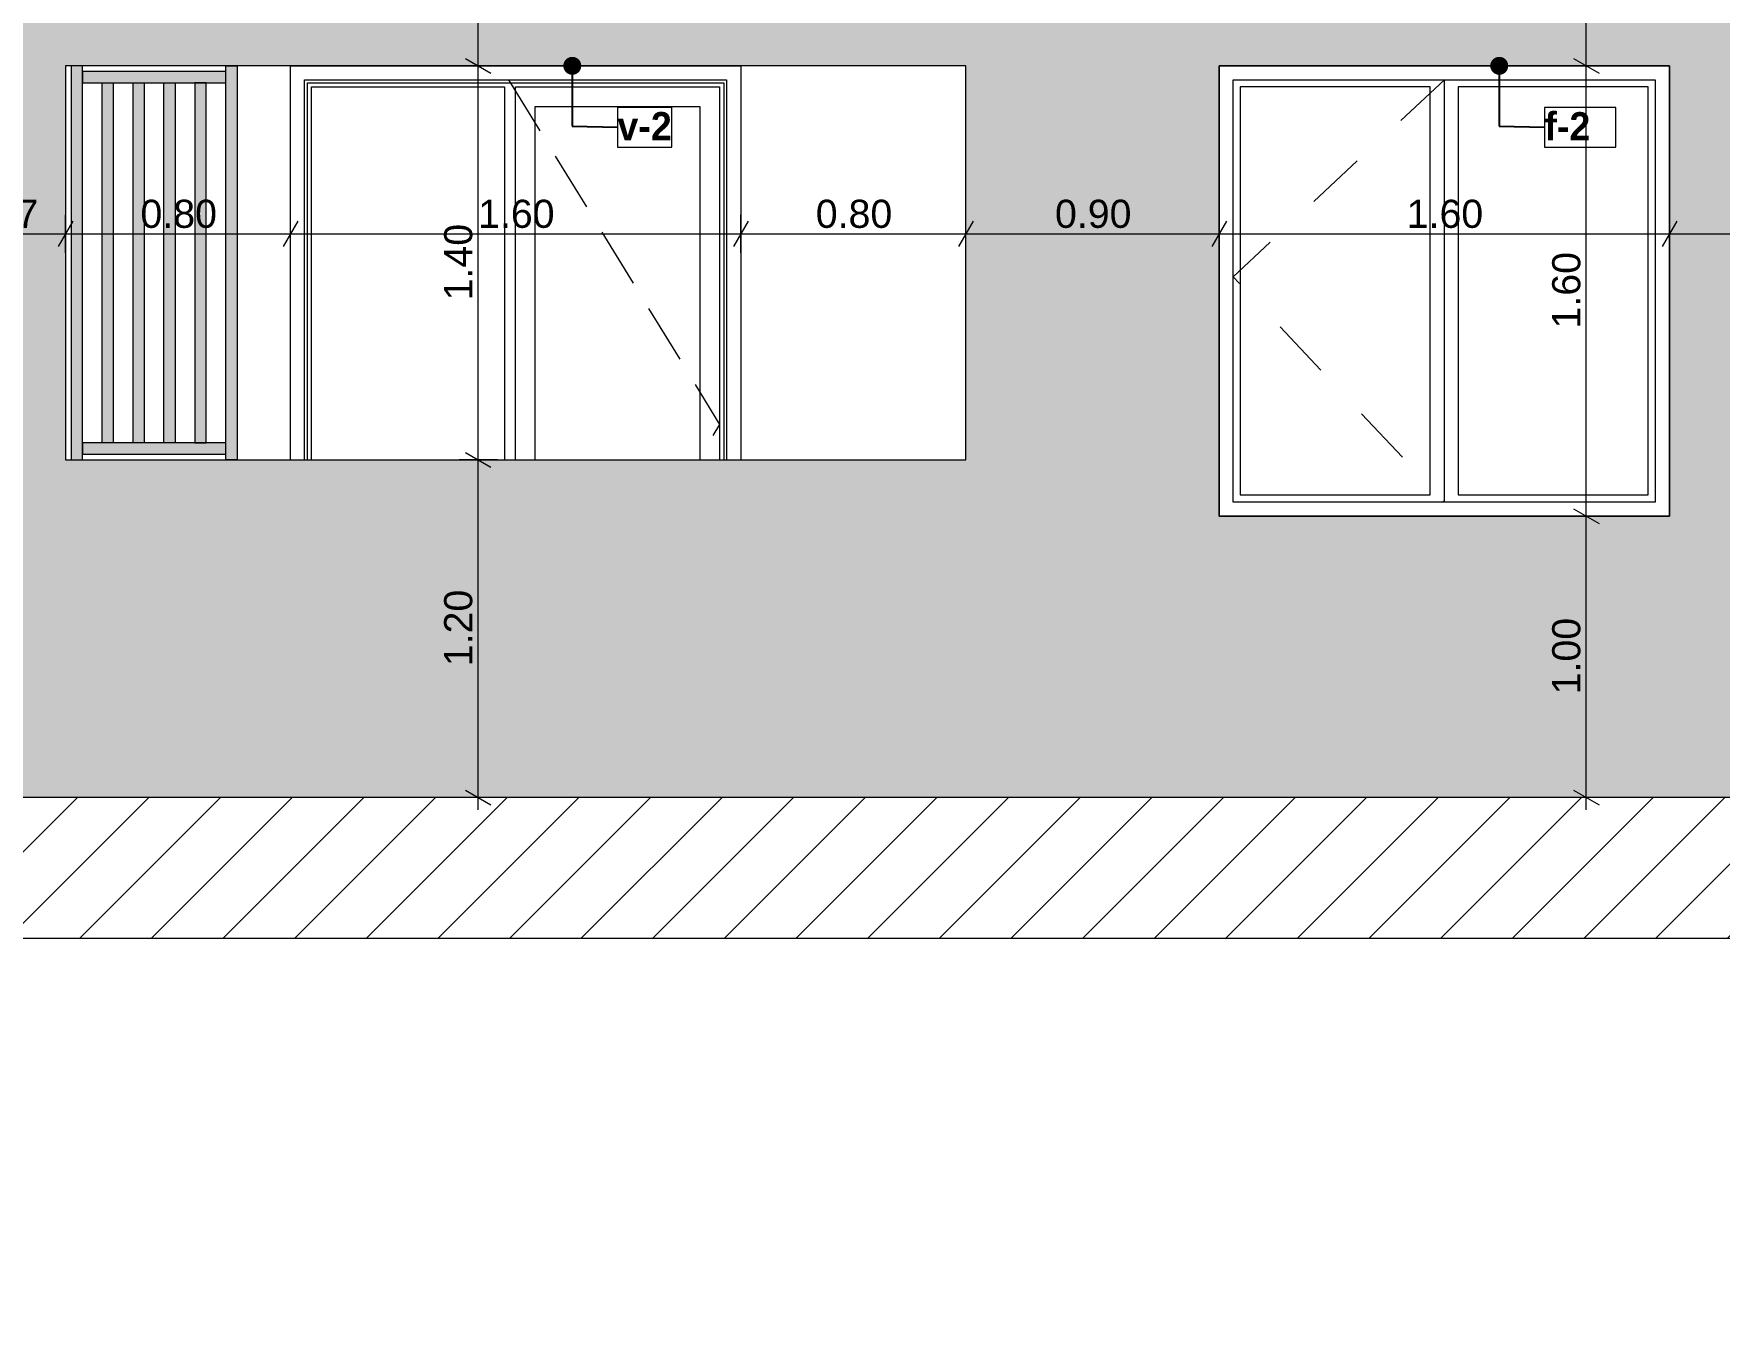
# Model space of a CAD drawing. Header units: millimetres. Extents: x 475206255 to 476720147, y 4620882299 to 4621447368.
# Drawn here: x 475454371 to 475460362, y 4621130587 to 4621135159 of the extents above; entities that cross this region are included whole.
import ezdxf

# ---------------------------------------------------------------- set-up
doc = ezdxf.new("R2010")
doc.units = ezdxf.units.MM
doc.header["$MEASUREMENT"] = 0
doc.set_wipeout_variables(frame=1)
doc.linetypes.add('Dashed', pattern=[423.333333, 211.666667, -211.666667])
doc.linetypes.add('Hidden Line', pattern=[317.5, 211.666667, -105.833333])
for name, color, linetype, lineweight in [('0_Pen_No__7_Pen_No__250', 7, 'Continuous', 0), ('2D Drafting - General_Pen_No__7_Pen_No__250', 7, 'Continuous', 0), ('2D Drafting - General_Pen_No__7_Pen_No__7', 7, 'Continuous', 0), ('Dimensioning - General_Pen_No__142', 142, 'Continuous', 0), ('New_2D Drafting - General_Pen_No__30_Pen_No__9_Pen_No__9_Pen_No__253', 252, 'Continuous', 0), ('New_2D Drafting - General_Pen_No__30_Pen_No__9_Pen_No__9_Pen_No__255', 255, 'Continuous', 0), ('New_2D Drafting - General_Pen_No__30_Pen_No__9_Pen_No__9_Pen_No__7', 7, 'Continuous', 0), ('New_Annotation - Label_Pen_No__1', 1, 'Continuous', 0), ('Structural - Bearing_Pen_No__7_Pen_No__7_Pen_No__7', 7, 'Continuous', 0), ('zoma_Pen_No__142', 142, 'Continuous', 0)]:
    doc.layers.add(name, color=color, linetype=linetype, lineweight=lineweight)
doc.layers.add('Dimensioning - General', color=7, linetype='Continuous')
doc.layers.add('zoma', color=7, linetype='Continuous')
doc.styles.add('GENERATED_STYLE_2', font='arial.ttf')
doc.styles.add('GENERATED_STYLE_5', font='')
doc.styles.get('GENERATED_STYLE_5').set_extended_font_data('Avaza', bold=True)
doc.dimstyles.new('GENERATED_STYLE__1', dxfattribs={"dimtxt": 100, "dimasz": 68.640772, "dimexe": 0.18, "dimexo": 0.0625, "dimgap": 0, "dimtad": 1, "dimlfac": 0.001, "dimzin": 0, "dimdsep": 46, "dimtxsty": 'GENERATED_STYLE_2', "dimblk": 'ARROWHEAD_2', "dimblk1": 'ARROWHEAD_2', "dimblk2": 'ARROWHEAD_2', "dimcen": 0.09, "dimse1": 1, "dimse2": 1, "dimclrd": 142, "dimclre": 142, "dimclrt": 142, "dimadec": 0, "dimazin": 0, "dimtfac": 1, "dimtdec": 4, "dimtmove": 0, "dimatfit": 3, "dimfxl": 1, "dimtolj": 1, "dimtzin": 0, "dimarcsym": 0})
doc.dimstyles.new('GENERATED_STYLE__18', dxfattribs={"dimtxt": 100, "dimasz": 68.640772, "dimexe": 0.18, "dimexo": 0.0625, "dimgap": 0, "dimtad": 1, "dimtih": 1, "dimtoh": 1, "dimlfac": 0.001, "dimzin": 0, "dimdsep": 46, "dimtxsty": 'GENERATED_STYLE_2', "dimblk": 'ARROWHEAD_2', "dimblk1": 'ARROWHEAD_2', "dimblk2": 'ARROWHEAD_2', "dimcen": 0.09, "dimse1": 1, "dimse2": 1, "dimclrd": 142, "dimclre": 142, "dimclrt": 142, "dimadec": 0, "dimazin": 0, "dimtfac": 1, "dimtdec": 4, "dimtmove": 0, "dimatfit": 3, "dimfxl": 1, "dimtolj": 1, "dimtzin": 0, "dimarcsym": 0})
doc.dimstyles.new('GENERATED_STYLE__3', dxfattribs={"dimtxt": 200, "dimasz": 64.421331, "dimexe": 0.18, "dimexo": 3, "dimgap": 0, "dimtad": 1, "dimtih": 1, "dimtoh": 1, "dimlfac": 0.001, "dimzin": 0, "dimdsep": 46, "dimtxsty": 'GENERATED_STYLE_2', "dimblk": 'ARROWHEAD_2', "dimblk1": 'ARROWHEAD_2', "dimblk2": 'ARROWHEAD_2', "dimcen": 0.09, "dimclrd": 142, "dimclre": 142, "dimclrt": 142, "dimadec": 0, "dimazin": 0, "dimtfac": 1, "dimtdec": 4, "dimtmove": 0, "dimatfit": 3, "dimfxl": 1, "dimtolj": 1, "dimtzin": 0, "dimarcsym": 0})
doc.dimstyles.new('GENERATED_STYLE__33', dxfattribs={"dimtxt": 0.18, "dimasz": 127.68, "dimexe": 0.18, "dimexo": 0.0625, "dimgap": 0, "dimtad": 0, "dimtih": 1, "dimtoh": 1, "dimdec": 4, "dimzin": 0, "dimdsep": 46, "dimcen": 0.09, "dimadec": 0, "dimazin": 0, "dimtfac": 1, "dimtdec": 4, "dimtmove": 0, "dimatfit": 3, "dimldrblk": 'ARROWHEAD_11', "dimfxl": 1, "dimtolj": 1, "dimtzin": 0, "dimarcsym": 0})

# ---------------------------------------------------------------- blocks, each defined once
blk = doc.blocks.new('*D1542', base_point=(475826095.8, 4621095193.2))
at = {"layer": 'zoma_Pen_No__142', "color": 142, "linetype": 'Continuous', "lineweight": 0, "transparency": 16777216}
for p, q in [((475454109, 4621128812.1), (475454060.1, 4621128727.4)), ((475454084.6, 4621128706.2), (475454084.6, 4621128833.3)), ((475454509, 4621128812.1), (475454460.1, 4621128727.4)), ((475454484.6, 4621128706.2), (475454484.6, 4621128833.3)), ((475454043.1, 4621128769.8), (475454084.6, 4621128769.8)), ((475454084.6, 4621128769.8), (475454484.6, 4621128769.8))]:
    blk.add_line(p, q, dxfattribs=at)
at = {"layer": 'zoma_Pen_No__142', "color": 142, "lineweight": 0, "transparency": 16777216, "insert": (475453526.2, 4621128809.8), "char_height": 200, "attachment_point": 7, "style": 'GENERATED_STYLE_2'}
blk.add_mtext('\\A1;{\\pql;\\fArial|b0|i0|c204|p0;\\W1.000000;0.40}', dxfattribs=at)
blk = doc.blocks.new('ARROWHEAD_2')
at = {"color": 0, "linetype": 'Continuous', "lineweight": 0}
for p, q in [((0, 0), (-1, 0)), ((-0.378, -0.655), (0.378, 0.655))]:
    blk.add_line(p, q, dxfattribs=at)
blk = doc.blocks.new('*D1543', base_point=(475826095.8, 4621095193.2))
at = {"layer": 'zoma_Pen_No__142', "color": 142, "linetype": 'Continuous', "lineweight": 0, "transparency": 16777216}
for p, q in [((475454509, 4621128812.1), (475454460.1, 4621128727.4)), ((475454484.6, 4621128706.2), (475454484.6, 4621128833.3)), ((475461009, 4621128812.1), (475460960.1, 4621128727.4)), ((475460984.6, 4621128706.2), (475460984.6, 4621128833.3)), ((475454484.6, 4621128769.8), (475460984.6, 4621128769.8))]:
    blk.add_line(p, q, dxfattribs=at)
at = {"layer": 'zoma_Pen_No__142', "color": 142, "lineweight": 0, "transparency": 16777216, "char_height": 200, "attachment_point": 7, "style": 'GENERATED_STYLE_2'}
for s, insert in [('\\A1;{\\pql;\\fArial|b0|i0|c204|p0;\\W1.000000;6.50}', (475457467.7, 4621128809.8)), ('\\A1;{\\pql;\\fArial|b0|i0|c204|p0;\\W1.000000;0.40}', (475460426.2, 4621128809.8))]:
    blk.add_mtext(s, dxfattribs=dict(at, insert=insert))
blk = doc.blocks.new('ARROWHEAD_11')
at = {"color": 0, "linetype": 'Continuous', "lineweight": 0}
blk.add_line((0, 0), (-1, 0), dxfattribs=at)
at = {"color": 0, "linetype": 'Continuous', "lineweight": 0, "const_width": 0.25, "flags": 128}
blk.add_lwpolyline([(-0.125, 0, 1), (0.125, 0, 1)], format="xyb", close=True, dxfattribs=at)
blk = doc.blocks.new('*D1906', base_point=(475826095.8, 4621095193.2))
at = {"layer": 'Dimensioning - General_Pen_No__142', "color": 142, "linetype": 'Continuous', "lineweight": 0, "transparency": 16777216}
for p, q in [((475454040.8, 4621134492.8), (475453988.7, 4621134402.5)), ((475454014.8, 4621134380), (475454014.8, 4621134515.4)), ((475454510.5, 4621134492.8), (475454458.3, 4621134402.5)), ((475454484.4, 4621134380), (475454484.4, 4621134515.4)), ((475453970.6, 4621134447.7), (475454014.8, 4621134447.7)), ((475454014.8, 4621134447.7), (475454484.4, 4621134447.7))]:
    blk.add_line(p, q, dxfattribs=at)
at = {"layer": 'Dimensioning - General_Pen_No__142', "color": 142, "lineweight": 0, "transparency": 16777216, "insert": (475454116.1, 4621134467.7), "char_height": 100, "attachment_point": 7, "style": 'GENERATED_STYLE_2'}
blk.add_mtext('\\A1;{\\pql;\\fArial|b0|i0|c204|p0;\\W1.000000;0.47}', dxfattribs=at)
blk = doc.blocks.new('*D1907', base_point=(475826095.8, 4621095193.2))
at = {"layer": 'Dimensioning - General_Pen_No__142', "color": 142, "linetype": 'Continuous', "lineweight": 0, "transparency": 16777216}
for p, q in [((475454510.5, 4621134492.8), (475454458.3, 4621134402.5)), ((475454484.4, 4621134380), (475454484.4, 4621134515.4)), ((475455310.1, 4621134492.8), (475455258, 4621134402.5)), ((475455284, 4621134380), (475455284, 4621134515.4)), ((475454484.4, 4621134447.7), (475455284, 4621134447.7))]:
    blk.add_line(p, q, dxfattribs=at)
at = {"layer": 'Dimensioning - General_Pen_No__142', "color": 142, "lineweight": 0, "transparency": 16777216, "insert": (475454750.8, 4621134467.7), "char_height": 100, "attachment_point": 7, "style": 'GENERATED_STYLE_2'}
blk.add_mtext('\\A1;{\\pql;\\fArial|b0|i0|c204|p0;\\W1.000000;0.80}', dxfattribs=at)
blk = doc.blocks.new('*D1908', base_point=(475826095.8, 4621095193.2))
at = {"layer": 'Dimensioning - General_Pen_No__142', "color": 142, "linetype": 'Continuous', "lineweight": 0, "transparency": 16777216}
for p, q in [((475455310.1, 4621134492.8), (475455258, 4621134402.5)), ((475455284, 4621134380), (475455284, 4621134515.4))]:
    blk.add_line(p, q, dxfattribs=at)
blk = doc.blocks.new('*D1909', base_point=(475826095.8, 4621095193.2))
at = {"layer": 'Dimensioning - General_Pen_No__142', "color": 142, "linetype": 'Continuous', "lineweight": 0, "transparency": 16777216}
for p, q in [((475455310.1, 4621134492.8), (475455258, 4621134402.5)), ((475455284, 4621134380), (475455284, 4621134515.4))]:
    blk.add_line(p, q, dxfattribs=at)
blk = doc.blocks.new('*D1910', base_point=(475826095.8, 4621095193.2))
at = {"layer": 'Dimensioning - General_Pen_No__142', "color": 142, "linetype": 'Continuous', "lineweight": 0, "transparency": 16777216}
for p, q in [((475455310.1, 4621134492.8), (475455258, 4621134402.5)), ((475455284, 4621134380), (475455284, 4621134515.4)), ((475456910.1, 4621134492.8), (475456858, 4621134402.5)), ((475456884, 4621134380), (475456884, 4621134515.4)), ((475455284, 4621134447.7), (475456884, 4621134447.7))]:
    blk.add_line(p, q, dxfattribs=at)
at = {"layer": 'Dimensioning - General_Pen_No__142', "color": 142, "lineweight": 0, "transparency": 16777216, "insert": (475455950.6, 4621134467.7), "char_height": 100, "attachment_point": 7, "style": 'GENERATED_STYLE_2'}
blk.add_mtext('\\A1;{\\pql;\\fArial|b0|i0|c204|p0;\\W1.000000;1.60}', dxfattribs=at)
blk = doc.blocks.new('*D1911', base_point=(475826095.8, 4621095193.2))
at = {"layer": 'Dimensioning - General_Pen_No__142', "color": 142, "linetype": 'Continuous', "lineweight": 0, "transparency": 16777216}
for p, q in [((475456910.1, 4621134492.8), (475456858, 4621134402.5)), ((475456884, 4621134380), (475456884, 4621134515.4)), ((475457710.5, 4621134492.8), (475457658.3, 4621134402.5)), ((475457684.4, 4621134380), (475457684.4, 4621134515.4)), ((475456884, 4621134447.7), (475457684.4, 4621134447.7))]:
    blk.add_line(p, q, dxfattribs=at)
at = {"layer": 'Dimensioning - General_Pen_No__142', "color": 142, "lineweight": 0, "transparency": 16777216, "insert": (475457150.8, 4621134467.7), "char_height": 100, "attachment_point": 7, "style": 'GENERATED_STYLE_2'}
blk.add_mtext('\\A1;{\\pql;\\fArial|b0|i0|c204|p0;\\W1.000000;0.80}', dxfattribs=at)
blk = doc.blocks.new('*D1912', base_point=(475826095.8, 4621095193.2))
at = {"layer": 'Dimensioning - General_Pen_No__142', "color": 142, "linetype": 'Continuous', "lineweight": 0, "transparency": 16777216}
for p, q in [((475457710.5, 4621134492.8), (475457658.3, 4621134402.5)), ((475457684.4, 4621134380), (475457684.4, 4621134515.4)), ((475458610.3, 4621134492.8), (475458558.2, 4621134402.5)), ((475458584.3, 4621134380), (475458584.3, 4621134515.4)), ((475457684.4, 4621134447.7), (475458584.3, 4621134447.7))]:
    blk.add_line(p, q, dxfattribs=at)
at = {"layer": 'Dimensioning - General_Pen_No__142', "color": 142, "lineweight": 0, "transparency": 16777216, "insert": (475458000.9, 4621134467.7), "char_height": 100, "attachment_point": 7, "style": 'GENERATED_STYLE_2'}
blk.add_mtext('\\A1;{\\pql;\\fArial|b0|i0|c204|p0;\\W1.000000;0.90}', dxfattribs=at)
blk = doc.blocks.new('*D1913', base_point=(475826095.8, 4621095193.2))
at = {"layer": 'Dimensioning - General_Pen_No__142', "color": 142, "linetype": 'Continuous', "lineweight": 0, "transparency": 16777216}
for p, q in [((475458610.3, 4621134492.8), (475458558.2, 4621134402.5)), ((475458584.3, 4621134380), (475458584.3, 4621134515.4)), ((475460210.3, 4621134492.8), (475460158.2, 4621134402.5)), ((475460184.3, 4621134380), (475460184.3, 4621134515.4)), ((475458584.3, 4621134447.7), (475460184.3, 4621134447.7))]:
    blk.add_line(p, q, dxfattribs=at)
at = {"layer": 'Dimensioning - General_Pen_No__142', "color": 142, "lineweight": 0, "transparency": 16777216, "insert": (475459250.8, 4621134467.7), "char_height": 100, "attachment_point": 7, "style": 'GENERATED_STYLE_2'}
blk.add_mtext('\\A1;{\\pql;\\fArial|b0|i0|c204|p0;\\W1.000000;1.60}', dxfattribs=at)
blk = doc.blocks.new('*D1914', base_point=(475826095.8, 4621095193.2))
at = {"layer": 'Dimensioning - General_Pen_No__142', "color": 142, "linetype": 'Continuous', "lineweight": 0, "transparency": 16777216}
for p, q in [((475460210.3, 4621134492.8), (475460158.2, 4621134402.5)), ((475460184.3, 4621134380), (475460184.3, 4621134515.4)), ((475461010.5, 4621134492.8), (475460958.3, 4621134402.5)), ((475460984.4, 4621134380), (475460984.4, 4621134515.4)), ((475460184.3, 4621134447.7), (475460984.4, 4621134447.7))]:
    blk.add_line(p, q, dxfattribs=at)
at = {"layer": 'Dimensioning - General_Pen_No__142', "color": 142, "lineweight": 0, "transparency": 16777216, "insert": (475460450.9, 4621134467.7), "char_height": 100, "attachment_point": 7, "style": 'GENERATED_STYLE_2'}
blk.add_mtext('\\A1;{\\pql;\\fArial|b0|i0|c204|p0;\\W1.000000;0.80}', dxfattribs=at)
blk = doc.blocks.new('*D1928', base_point=(475826095.8, 4621095193.2))
at = {"layer": 'Dimensioning - General_Pen_No__142', "color": 142, "linetype": 'Continuous', "lineweight": 0, "transparency": 16777216}
for p, q in [((475455906.2, 4621133671), (475455996.5, 4621133618.8)), ((475456019.1, 4621133644.9), (475455883.6, 4621133644.9)), ((475455951.4, 4621132444.9), (475455951.4, 4621133644.9)), ((475455906.2, 4621132470.9), (475455996.5, 4621132418.8)), ((475456019.1, 4621132444.9), (475455883.6, 4621132444.9)), ((475455951.4, 4621132400.7), (475455951.4, 4621132444.9))]:
    blk.add_line(p, q, dxfattribs=at)
at = {"layer": 'Dimensioning - General_Pen_No__142', "color": 142, "lineweight": 0, "transparency": 16777216, "insert": (475455931.4, 4621132911.4), "char_height": 100, "attachment_point": 7, "rotation": 90, "style": 'GENERATED_STYLE_2'}
blk.add_mtext('\\A1;{\\pql;\\fArial|b0|i0|c204|p0;\\W1.000000;1.20}', dxfattribs=at)
blk = doc.blocks.new('*D1929', base_point=(475826095.8, 4621095193.2))
at = {"layer": 'Dimensioning - General_Pen_No__142', "color": 142, "linetype": 'Continuous', "lineweight": 0, "transparency": 16777216}
for p, q in [((475456019.1, 4621135044.9), (475455883.6, 4621135044.9)), ((475455906.2, 4621135071), (475455996.5, 4621135018.9)), ((475455951.4, 4621133644.9), (475455951.4, 4621135044.9)), ((475455906.2, 4621133671), (475455996.5, 4621133618.8)), ((475456019.1, 4621133644.9), (475455883.6, 4621133644.9))]:
    blk.add_line(p, q, dxfattribs=at)
at = {"layer": 'Dimensioning - General_Pen_No__142', "color": 142, "lineweight": 0, "transparency": 16777216, "insert": (475455931.4, 4621134211.4), "char_height": 100, "attachment_point": 7, "rotation": 90, "style": 'GENERATED_STYLE_2'}
blk.add_mtext('\\A1;{\\pql;\\fArial|b0|i0|c204|p0;\\W1.000000;1.40}', dxfattribs=at)
blk = doc.blocks.new('*D1930', base_point=(475826095.8, 4621095193.2))
at = {"layer": 'Dimensioning - General_Pen_No__142', "color": 142, "linetype": 'Continuous', "lineweight": 0, "transparency": 16777216}
for p, q in [((475455906.2, 4621135771), (475455996.5, 4621135718.8)), ((475456019.1, 4621135744.9), (475455883.6, 4621135744.9)), ((475455951.4, 4621135044.9), (475455951.4, 4621135744.9)), ((475456019.1, 4621135044.9), (475455883.6, 4621135044.9)), ((475455906.2, 4621135071), (475455996.5, 4621135018.9))]:
    blk.add_line(p, q, dxfattribs=at)
at = {"layer": 'Dimensioning - General_Pen_No__142', "color": 142, "lineweight": 0, "transparency": 16777216, "insert": (475455931.4, 4621135261.5), "char_height": 100, "attachment_point": 7, "rotation": 90, "style": 'GENERATED_STYLE_2'}
blk.add_mtext('\\A1;{\\pql;\\fArial|b0|i0|c204|p0;\\W1.000000;0.70}', dxfattribs=at)
blk = doc.blocks.new('*D1940', base_point=(475826095.8, 4621095193.2))
at = {"layer": 'Dimensioning - General_Pen_No__142', "color": 142, "linetype": 'Continuous', "lineweight": 0, "transparency": 16777216}
for p, q in [((475459956.9, 4621133444.9), (475459821.4, 4621133444.9)), ((475459844, 4621133471), (475459934.3, 4621133418.9)), ((475459889.2, 4621132444.9), (475459889.2, 4621133444.9)), ((475459844, 4621132470.9), (475459934.3, 4621132418.8)), ((475459956.9, 4621132444.9), (475459821.4, 4621132444.9)), ((475459889.2, 4621132400.7), (475459889.2, 4621132444.9))]:
    blk.add_line(p, q, dxfattribs=at)
at = {"layer": 'Dimensioning - General_Pen_No__142', "color": 142, "lineweight": 0, "transparency": 16777216, "insert": (475459869.2, 4621132811.4), "char_height": 100, "attachment_point": 7, "rotation": 90, "style": 'GENERATED_STYLE_2'}
blk.add_mtext('\\A1;{\\pql;\\fArial|b0|i0|c204|p0;\\W1.000000;1.00}', dxfattribs=at)
blk = doc.blocks.new('*D1941', base_point=(475826095.8, 4621095193.2))
at = {"layer": 'Dimensioning - General_Pen_No__142', "color": 142, "linetype": 'Continuous', "lineweight": 0, "transparency": 16777216}
for p, q in [((475459956.9, 4621135044.9), (475459821.4, 4621135044.9)), ((475459844, 4621135071), (475459934.3, 4621135018.9)), ((475459889.2, 4621133444.9), (475459889.2, 4621135044.9)), ((475459956.9, 4621133444.9), (475459821.4, 4621133444.9)), ((475459844, 4621133471), (475459934.3, 4621133418.9))]:
    blk.add_line(p, q, dxfattribs=at)
at = {"layer": 'Dimensioning - General_Pen_No__142', "color": 142, "lineweight": 0, "transparency": 16777216, "insert": (475459869.2, 4621134111.5), "char_height": 100, "attachment_point": 7, "rotation": 90, "style": 'GENERATED_STYLE_2'}
blk.add_mtext('\\A1;{\\pql;\\fArial|b0|i0|c204|p0;\\W1.000000;1.60}', dxfattribs=at)
blk = doc.blocks.new('*D1942', base_point=(475826095.8, 4621095193.2))
at = {"layer": 'Dimensioning - General_Pen_No__142', "color": 142, "linetype": 'Continuous', "lineweight": 0, "transparency": 16777216}
for p, q in [((475459844, 4621135771), (475459934.3, 4621135718.8)), ((475459956.9, 4621135744.9), (475459821.4, 4621135744.9)), ((475459889.2, 4621135044.9), (475459889.2, 4621135744.9)), ((475459956.9, 4621135044.9), (475459821.4, 4621135044.9)), ((475459844, 4621135071), (475459934.3, 4621135018.9))]:
    blk.add_line(p, q, dxfattribs=at)
at = {"layer": 'Dimensioning - General_Pen_No__142', "color": 142, "lineweight": 0, "transparency": 16777216, "insert": (475459869.2, 4621135261.5), "char_height": 100, "attachment_point": 7, "rotation": 90, "style": 'GENERATED_STYLE_2'}
blk.add_mtext('\\A1;{\\pql;\\fArial|b0|i0|c204|p0;\\W1.000000;0.70}', dxfattribs=at)

msp = doc.modelspace()

# ---------------------------------------------------------------- hatches: boundary and pattern name
at = {"layer": '2D Drafting - General_Pen_No__7_Pen_No__7', "linetype": 'Continuous', "lineweight": 0}
h = msp.add_hatch(dxfattribs=at)
h.set_pattern_fill('MASONRY_BLOCK', style=0, pattern_type=2)
h.set_pattern_definition([(45, (475826095.76, 4621095193.19), (-127.27922, 127.27922), [])])
h.paths.add_polyline_path([(475449374.287, 4621131944.872), (475461484.396, 4621131944.872), (475461484.396, 4621131944.832), (475467784.571, 4621131944.832), (475467784.571, 4621131944.872), (475474284.556, 4621131944.872), (475474284.556, 4621130944.854), (475482884.401, 4621130944.854), (475489184.576, 4621130944.854), (475489184.576, 4621130944.868), (475494884.439, 4621130944.868), (475494884.439, 4621129944.832), (475504284.406, 4621129944.832), (475510584.581, 4621129944.832), (475522512.228, 4621129944.832), (475522512.228, 4621130444.873), (475511084.581, 4621130444.873), (475503784.406, 4621130444.873), (475495384.805, 4621130444.873), (475495384.805, 4621131444.872), (475489684.576, 4621131444.873), (475482384.4, 4621131444.865), (475474784.453, 4621131444.865), (475474784.453, 4621132444.873), (475468284.571, 4621132444.873), (475460984.396, 4621132444.873), (475449374.287, 4621132444.873)])
at = {"layer": 'New_2D Drafting - General_Pen_No__30_Pen_No__9_Pen_No__9_Pen_No__253', "linetype": 'Continuous', "lineweight": 0}
h = msp.add_hatch(dxfattribs=at)
h.set_pattern_fill('BRICK___RUNNING_BOND', color=252, style=0, pattern_type=2)
h.set_pattern_definition([(0, (475826095.757, 4621095193.19), (0, 66.64), []), (90, (475826095.76, 4621095193.2), (-244.8, 0), [66.64, -66.64]), (90, (475826218.16, 4621095259.83), (-244.8, 0), [66.64, -66.64])])
h.paths.add_polyline_path([(475454014.547, 4621145744.467), (475460984.396, 4621145744.467), (475460984.396, 4621132444.873), (475454014.632, 4621132444.872), (475454014.632, 4621132544.872), (475454014.82, 4621135044.923)])
h.paths.add_polyline_path([(475454484.396, 4621135044.923), (475454484.396, 4621133644.896), (475457684.396, 4621133644.896), (475457684.396, 4621135044.923)], flags=0)
h.paths.add_polyline_path([(475456136.209, 4621142144.935), (475457036.209, 4621142144.935), (475457036.209, 4621144644.934), (475456136.209, 4621144644.934)], flags=0)
h.paths.add_polyline_path([(475456136.209, 4621141444.934), (475457036.209, 4621141444.934), (475457036.209, 4621138944.94), (475456136.209, 4621138944.94)], flags=0)
h.paths.add_polyline_path([(475456136.209, 4621135744.94), (475456136.209, 4621138244.934), (475457036.209, 4621138244.934), (475457036.209, 4621135744.94)], flags=0)
h.paths.add_polyline_path([(475458434.997, 4621142144.953), (475458434.997, 4621141864.929), (475460234.997, 4621141864.929), (475460234.997, 4621142144.929), (475460134.179, 4621142144.929), (475460134.179, 4621144644.928), (475458534.179, 4621144644.928), (475458534.179, 4621142144.953)], flags=0)
h.paths.add_polyline_path([(475458435.213, 4621138944.928), (475458435.213, 4621138664.928), (475460235.213, 4621138664.928), (475460235.213, 4621138944.928), (475460134.179, 4621138944.928), (475460134.179, 4621141444.928), (475458534.179, 4621141444.928), (475458534.179, 4621138944.928)], flags=0)
h.paths.add_polyline_path([(475460235.213, 4621135464.928), (475460235.213, 4621135744.929), (475460134.179, 4621135744.929), (475460134.179, 4621138244.928), (475458534.179, 4621138244.929), (475458534.179, 4621135744.929), (475458435.213, 4621135744.929), (475458435.213, 4621135464.928)], flags=0)
h.paths.add_polyline_path([(475458584.26, 4621133444.923), (475460184.261, 4621133444.923), (475460184.261, 4621135044.923), (475459133.966, 4621135044.923), (475458584.26, 4621135044.923)], flags=0)
at = {"layer": 'New_2D Drafting - General_Pen_No__30_Pen_No__9_Pen_No__9_Pen_No__255', "linetype": 'Continuous', "lineweight": 0}
for points in [[(475454504.407, 4621135044.921), (475454504.407, 4621133644.926), (475454544.407, 4621133644.926), (475454544.407, 4621135044.921)], [(475455054.407, 4621135044.921), (475455094.407, 4621135044.921), (475455094.407, 4621133644.926), (475455054.407, 4621133644.926)], [(475454544.407, 4621135024.932), (475454544.407, 4621134984.845), (475455054.407, 4621134984.845), (475455054.407, 4621135024.932)], [(475454614.407, 4621134984.845), (475454654.407, 4621134984.845), (475454654.407, 4621133705.014), (475454614.407, 4621133705.014)], [(475454724.407, 4621134984.845), (475454764.407, 4621134984.845), (475454764.407, 4621133705.014), (475454724.407, 4621133705.014)], [(475454834.407, 4621134984.845), (475454874.407, 4621134984.845), (475454874.407, 4621133705.014), (475454834.407, 4621133705.014)], [(475454944.407, 4621134984.845), (475454944.407, 4621133705.014), (475454984.407, 4621133705.014), (475454984.407, 4621134984.845)], [(475454544.407, 4621133705.014), (475454544.407, 4621133664.926), (475455054.407, 4621133664.926), (475455054.407, 4621133705.014)]]:
    msp.add_hatch(color=255, dxfattribs=at).paths.add_polyline_path(points)

# ---------------------------------------------------------------- linework, layer by layer
at = {"layer": '0_Pen_No__7_Pen_No__250', "color": 7, "linetype": 'Continuous', "lineweight": 0, "flags": 128}
msp.add_lwpolyline([(475458584.261, 4621135044.923), (475460184.261, 4621135044.923), (475460184.261, 4621133444.923), (475458584.261, 4621133444.923)], close=True, dxfattribs=at)
at = {"layer": '2D Drafting - General_Pen_No__7_Pen_No__250', "color": 7, "linetype": 'Dashed', "lineweight": 0, "flags": 128}
msp.add_lwpolyline([(475459384.637, 4621134995.519), (475458634.523, 4621134295.641), (475459384.321, 4621133494.923)], dxfattribs=at)
at = {"layer": '2D Drafting - General_Pen_No__7_Pen_No__250', "color": 7, "linetype": 'Continuous', "lineweight": 0, "flags": 128}
msp.add_lwpolyline([(475489684.576, 4621131444.873), (475482384.4, 4621131444.865), (475474784.453, 4621131444.865), (475474784.453, 4621132444.873), (475468284.571, 4621132444.873), (475460984.396, 4621132444.873), (475449374.287, 4621132444.873), (475449374.287, 4621131944.872), (475461484.396, 4621131944.872), (475461484.396, 4621131944.832), (475467784.571, 4621131944.832), (475467784.571, 4621131944.872), (475474284.556, 4621131944.872), (475474284.556, 4621130944.854), (475482884.401, 4621130944.854), (475489184.576, 4621130944.854), (475489184.576, 4621130944.868), (475494884.439, 4621130944.868)], dxfattribs=at)
at = {"layer": '2D Drafting - General_Pen_No__7_Pen_No__7', "color": 7, "linetype": 'Continuous', "lineweight": 0, "flags": 128}
for points in [[(475455284.036, 4621133644.895), (475455284.032, 4621135044.906), (475456884.032, 4621135044.911)], [(475456884.032, 4621135044.911), (475456884.036, 4621133644.895)], [(475455334.036, 4621133644.895), (475455334.032, 4621134994.905), (475456834.032, 4621134994.91), (475456834.036, 4621133644.895)], [(475455344.036, 4621133644.895), (475455344.032, 4621134984.905), (475456824.032, 4621134984.91), (475456824.036, 4621133644.895)], [(475455359.036, 4621133644.895), (475455359.032, 4621134969.905), (475456044.032, 4621134969.907), (475456044.036, 4621133644.895)], [(475456084.035, 4621133644.895), (475456084.028, 4621134969.907), (475456809.032, 4621134969.91), (475456809.036, 4621133644.895)], [(475456154.036, 4621133644.895), (475456154.032, 4621134899.907), (475456739.032, 4621134899.909), (475456739.036, 4621133644.895)]]:
    msp.add_lwpolyline(points, dxfattribs=at)
at = {"layer": '2D Drafting - General_Pen_No__7_Pen_No__7', "color": 7, "linetype": 'Hidden Line', "lineweight": 0, "flags": 128}
msp.add_lwpolyline([(475456059.032, 4621134994.907), (475456809.036, 4621133770.787), (475456732.014, 4621133644.895)], dxfattribs=at)
at = {"layer": 'New_2D Drafting - General_Pen_No__30_Pen_No__9_Pen_No__9_Pen_No__7', "color": 7, "linetype": 'Continuous', "lineweight": 0, "flags": 128}
for points in [[(475454014.547, 4621145744.467), (475460984.396, 4621145744.467), (475460984.396, 4621132444.873), (475454014.632, 4621132444.872), (475454014.632, 4621132544.872), (475454014.82, 4621135044.923)], [(475454484.396, 4621135044.923), (475454484.396, 4621133644.896), (475457684.396, 4621133644.896), (475457684.396, 4621135044.923)], [(475454504.407, 4621135044.921), (475454504.407, 4621133644.926), (475454544.407, 4621133644.926), (475454544.407, 4621135044.921)], [(475455054.407, 4621135044.921), (475455094.407, 4621135044.921), (475455094.407, 4621133644.926), (475455054.407, 4621133644.926)], [(475458584.26, 4621133444.923), (475460184.261, 4621133444.923), (475460184.261, 4621135044.923), (475459133.966, 4621135044.923), (475458584.26, 4621135044.923)], [(475454544.407, 4621135024.932), (475454544.407, 4621134984.845), (475455054.407, 4621134984.845), (475455054.407, 4621135024.932)], [(475454614.407, 4621134984.845), (475454654.407, 4621134984.845), (475454654.407, 4621133705.014), (475454614.407, 4621133705.014)], [(475454724.407, 4621134984.845), (475454764.407, 4621134984.845), (475454764.407, 4621133705.014), (475454724.407, 4621133705.014)], [(475454834.407, 4621134984.845), (475454874.407, 4621134984.845), (475454874.407, 4621133705.014), (475454834.407, 4621133705.014)], [(475454944.407, 4621134984.845), (475454944.407, 4621133705.014), (475454984.407, 4621133705.014), (475454984.407, 4621134984.845)], [(475454544.407, 4621133705.014), (475454544.407, 4621133664.926), (475455054.407, 4621133664.926), (475455054.407, 4621133705.014)]]:
    msp.add_lwpolyline(points, close=True, dxfattribs=at)
at = {"layer": 'Structural - Bearing_Pen_No__7_Pen_No__7_Pen_No__7', "color": 7, "linetype": 'Continuous', "lineweight": 0}
for p, q in [((475458634.587, 4621134994.923), (475460134.067, 4621134994.923)), ((475458634.587, 4621133494.923), (475458634.587, 4621134994.923)), ((475459334.257, 4621134969.923), (475458659.587, 4621134969.923)), ((475458659.587, 4621134969.923), (475458659.587, 4621133519.923)), ((475459334.257, 4621133519.923), (475459334.257, 4621134969.923)), ((475459384.261, 4621134994.923), (475459384.261, 4621134969.873)), ((475459384.261, 4621134969.873), (475459384.321, 4621133494.923)), ((475460109.055, 4621134969.923), (475459434.261, 4621134969.923)), ((475459434.261, 4621134969.923), (475459434.261, 4621133519.923)), ((475460109.055, 4621133519.923), (475460109.055, 4621134969.923)), ((475460134.055, 4621134994.923), (475460134.055, 4621133494.923)), ((475460134.055, 4621133494.923), (475458634.587, 4621133494.923)), ((475458659.587, 4621133519.923), (475459334.257, 4621133519.923)), ((475459434.261, 4621133519.923), (475460109.055, 4621133519.923))]:
    msp.add_line(p, q, dxfattribs=at)

# ---------------------------------------------------------------- dimensions: what is measured, and where the dimension line sits
at = {"layer": 'Dimensioning - General', "color": 142, "linetype": 'Continuous', "lineweight": 0}
for base, p1, p2, picture, middle in [((475455951.381, 4621135744.915), (475457136.145, 4621135044.923), (475457036.209, 4621135744.915), '*D1930', (475455881.381, 4621135390.917)), ((475459889.16, 4621135744.915), (475457136.145, 4621135044.923), (475457036.209, 4621135744.915), '*D1942', (475459819.16, 4621135390.917)), ((475455951.381, 4621133644.896), (475457183.215, 4621132444.873), (475457183.215, 4621133644.896), '*D1928', (475455881.381, 4621133040.882)), ((475459889.16, 4621133444.923), (475457183.215, 4621132444.873), (475460184.261, 4621133444.923), '*D1940', (475459819.16, 4621132940.896))]:
    dim = msp.add_linear_dim(base=base, p1=p1, p2=p2, angle=90, dimstyle='GENERATED_STYLE__1', dxfattribs=at)
    dim.commit()
    dim.dimension.update_dxf_attribs({"geometry": picture, "text_midpoint": middle, "dimtype": 160, "text_rotation": 90})
for base, p1, p2, picture, middle in [((475454484.396, 4621134447.689), (475454014.775, 4621134447.689), (475454484.396, 4621135044.923), '*D1906', (475454245.584, 4621134517.689)), ((475455284.032, 4621134447.689), (475454484.396, 4621135044.923), (475455284.032, 4621134447.689), '*D1907', (475454880.212, 4621134517.689)), ((475455284.031654775, 4621134447.688909531), (475455284.031654775, 4621134447.688909531), (475455284.031654775, 4621135044.9055233), '*D1909', (475455280.029669523, 4621134517.688909531)), ((475457684.396, 4621134447.689), (475456884.032, 4621135021.229), (475457684.396, 4621134967.182), '*D1911', (475457280.212, 4621134517.689)), ((475458584.261, 4621134447.689), (475457684.396, 4621134967.182), (475458584.261, 4621134694.311), '*D1912', (475458130.326, 4621134517.689)), ((475460984.396, 4621134447.689), (475460184.261, 4621134741.381), (475460984.396, 4621134754.83), '*D1914', (475460580.326, 4621134517.689)), ((475455284.031654775, 4621134447.688909531), (475455284.031654775, 4621134447.688909531), (475455284.031654775, 4621134447.688909531), '*D1908', (475455280.029669523, 4621134517.688909531))]:
    dim = msp.add_linear_dim(base=base, p1=p1, p2=p2, dimstyle='GENERATED_STYLE__18', dxfattribs=at)
    dim.commit()
    dim.dimension.update_dxf_attribs({"geometry": picture, "text_midpoint": middle, "dimtype": 160})
at = {"layer": 'zoma', "color": 142, "linetype": 'Continuous', "lineweight": 0}
for base, p1, p2, picture, middle in [((475454484.571, 4621128769.757), (475454084.571, 4621195872.357), (475454484.571, 4621195872.357), '*D1542', (475453785.15, 4621128909.757)), ((475460984.571, 4621128769.757), (475454484.571, 4621195872.357), (475460984.571, 4621195872.357), '*D1543', (475457726.567, 4621128909.757))]:
    dim = msp.add_linear_dim(base=base, p1=p1, p2=p2, dimstyle='GENERATED_STYLE__3', dxfattribs=at)
    dim.commit()
    dim.dimension.update_dxf_attribs({"geometry": picture, "text_midpoint": middle, "dimtype": 160})

# ---------------------------------------------------------------- next in the draw order: wipeouts: each hides what was drawn before it
at = {"color": 1, "linetype": 'Continuous', "lineweight": 0, "ltscale": 23227648320.89165}
msp.add_wipeout([(475456445.809, 4621134756.142), (475456638.75, 4621134756.142), (475456638.75, 4621134897.319), (475456445.809, 4621134897.319)], dxfattribs=at).dxf.layer = 'New_Annotation - Label_Pen_No__1'
at = {"color": 1, "linetype": 'Continuous', "lineweight": 0, "ltscale": 23227650019.11386}
msp.add_wipeout([(475459739.997, 4621134756.13), (475459994.116, 4621134756.13), (475459994.116, 4621134897.307), (475459739.997, 4621134897.307)], dxfattribs=at).dxf.layer = 'New_Annotation - Label_Pen_No__1'

# ---------------------------------------------------------------- next in the draw order: linework, layer by layer
at = {"layer": 'New_Annotation - Label_Pen_No__1', "color": 1, "linetype": 'Continuous', "lineweight": 0, "flags": 128}
for points in [[(475456445.809, 4621134756.142), (475456638.75, 4621134756.142), (475456638.75, 4621134897.319), (475456445.809, 4621134897.319), (475456445.809, 4621134756.142)], [(475459739.997, 4621134756.13), (475459994.116, 4621134756.13), (475459994.116, 4621134897.307), (475459739.997, 4621134897.307), (475459739.997, 4621134756.13)]]:
    msp.add_lwpolyline(points, close=True, dxfattribs=at)

# ---------------------------------------------------------------- next in the draw order: texts
at = {"layer": 'New_Annotation - Label_Pen_No__1', "color": 1, "linetype": 'Continuous', "lineweight": 0, "char_height": 100, "attachment_point": 4, "style": 'GENERATED_STYLE_5'}
for s, insert in [('\\A1;{\\pql;\\fAvaza|b1|i0|c0|p0;\\W1.000000;v-\\fAvaza|b1|i0|c0|p0;\\W1.000000;2}', (475456445.809, 4621134830.614)), ('\\A1;{\\pql;\\fAvaza|b1|i0|c0|p0;\\W1.000000;f-\\fAvaza|b1|i0|c0|p0;\\W1.000000;2}', (475459739.997, 4621134830.257))]:
    msp.add_mtext(s, dxfattribs=dict(at, insert=insert))

# ---------------------------------------------------------------- next in the draw order: dimensions: what is measured, and where the dimension line sits
at = {"layer": 'Dimensioning - General', "color": 142, "linetype": 'Continuous', "lineweight": 0}
for base, p1, p2, picture, middle in [((475456884.032, 4621134447.689), (475455284.032, 4621135044.906), (475456884.032, 4621135021.229), '*D1910', (475456080.03, 4621134517.689)), ((475460184.261, 4621134447.689), (475458584.261, 4621134694.311), (475460184.261, 4621134741.381), '*D1913', (475459380.259, 4621134517.689))]:
    dim = msp.add_linear_dim(base=base, p1=p1, p2=p2, dimstyle='GENERATED_STYLE__18', dxfattribs=at)
    dim.commit()
    dim.dimension.update_dxf_attribs({"geometry": picture, "text_midpoint": middle, "dimtype": 160})
for base, p1, picture, middle in [((475455951.381, 4621135044.923), (475457183.215, 4621133644.896), '*D1929', (475455881.381, 4621134340.907)), ((475459889.16, 4621135044.923), (475460184.261, 4621133444.923), '*D1941', (475459819.16, 4621134240.921))]:
    dim = msp.add_linear_dim(base=base, p1=p1, p2=(475457136.145, 4621135044.923), angle=90, dimstyle='GENERATED_STYLE__1', dxfattribs=at)
    dim.commit()
    dim.dimension.update_dxf_attribs({"geometry": picture, "text_midpoint": middle, "dimtype": 160, "text_rotation": 90})

# ---------------------------------------------------------------- next in the draw order: leaders
at = {"layer": 'New_Annotation - Label_Pen_No__1', "color": 1, "linetype": 'Continuous', "lineweight": 0, "annotation_type": 0, "has_hookline": 1, "hookline_direction": 0}
for points, text_width in [([(475456285.524, 4621135044.923), (475456285.524, 4621134830.614), (475456445.809, 4621134826.73)], 200.541), ([(475459579.713, 4621135044.911), (475459579.713, 4621134830.257), (475459739.997, 4621134826.718)], 266.641)]:
    msp.add_leader(points, dimstyle='GENERATED_STYLE__33', dxfattribs=dict(at, text_width=text_width))

doc.saveas('drawing.dxf')
